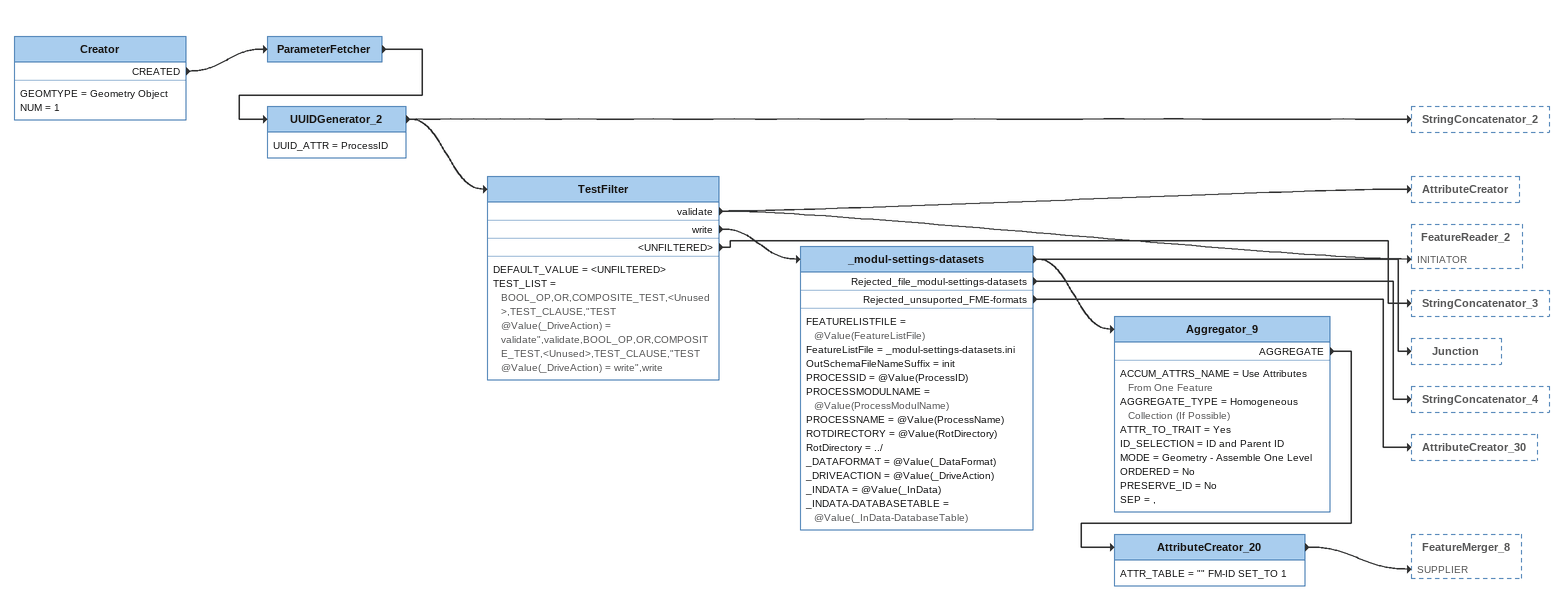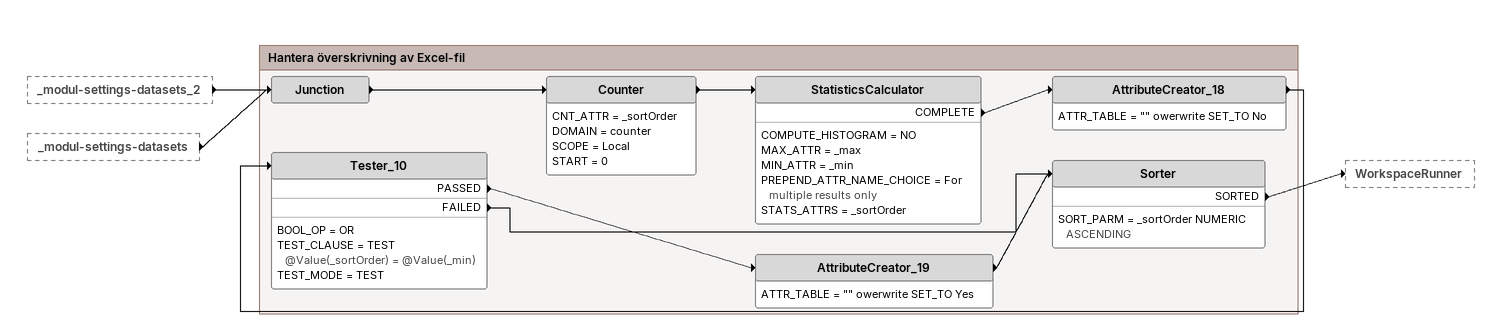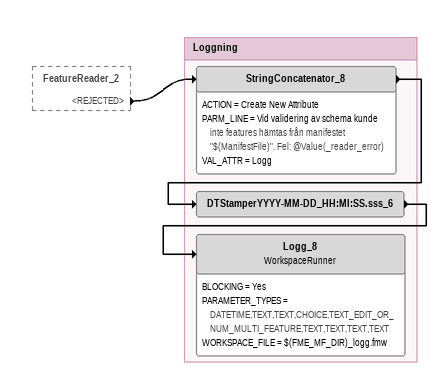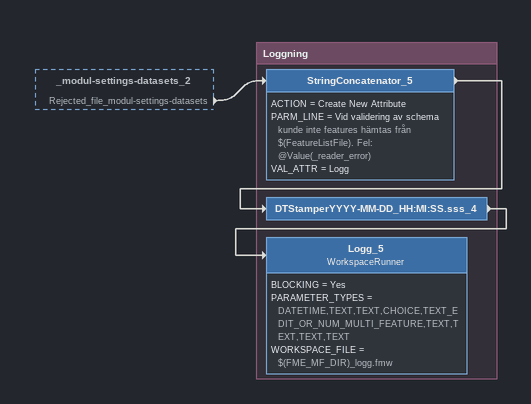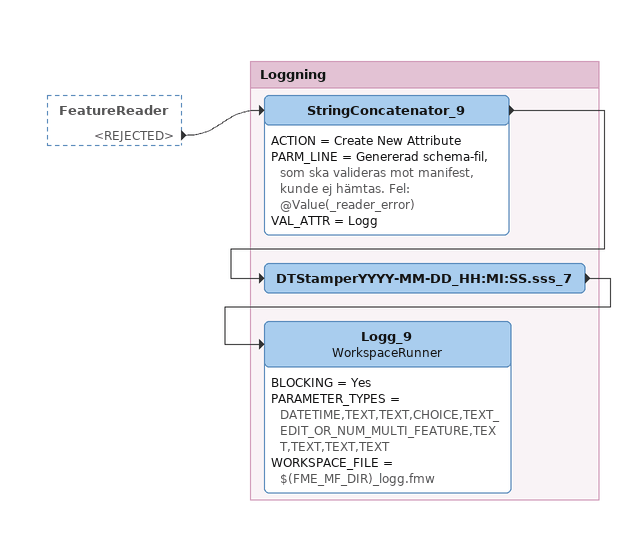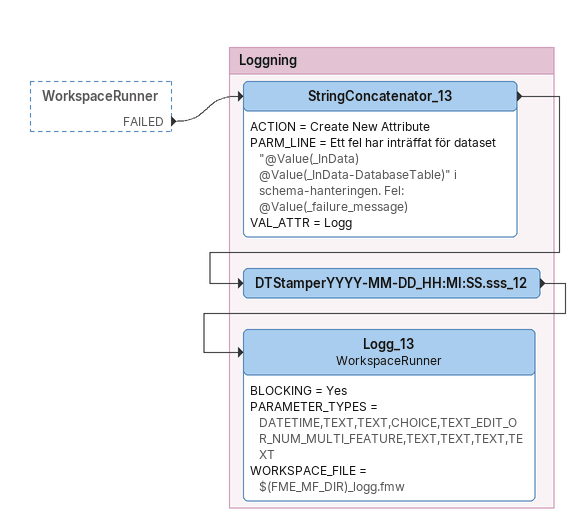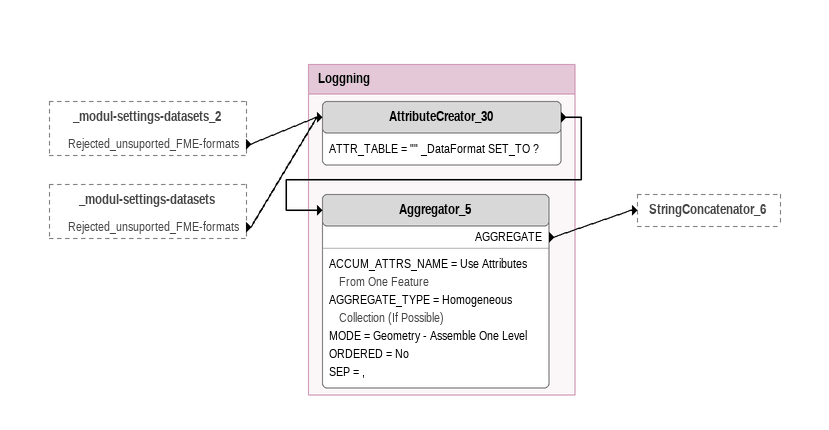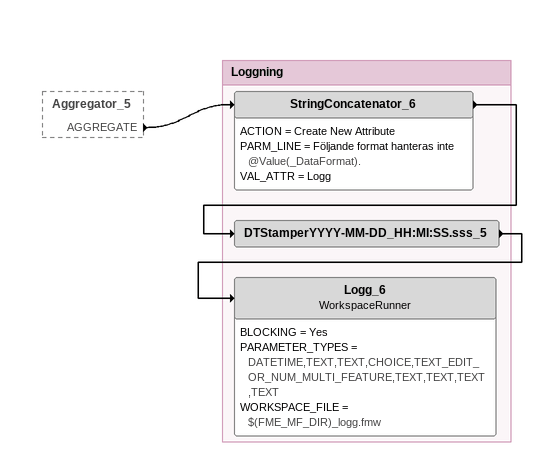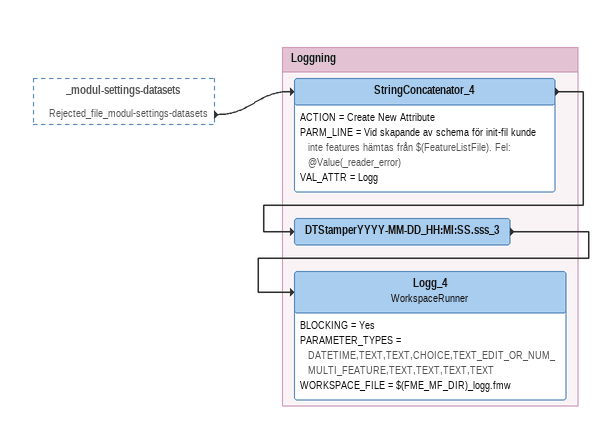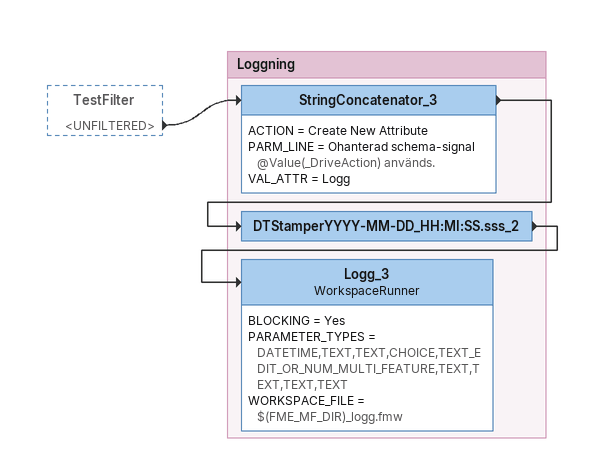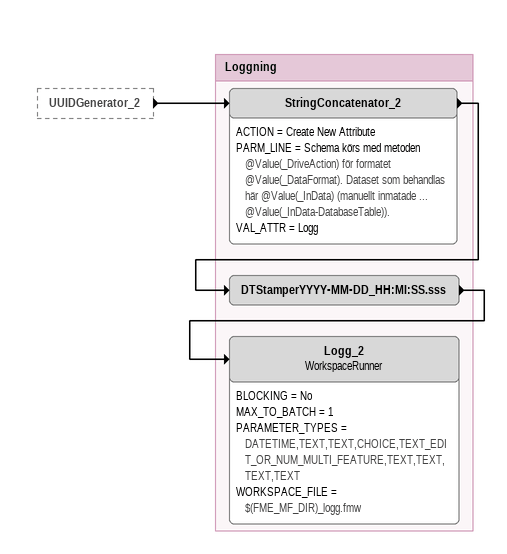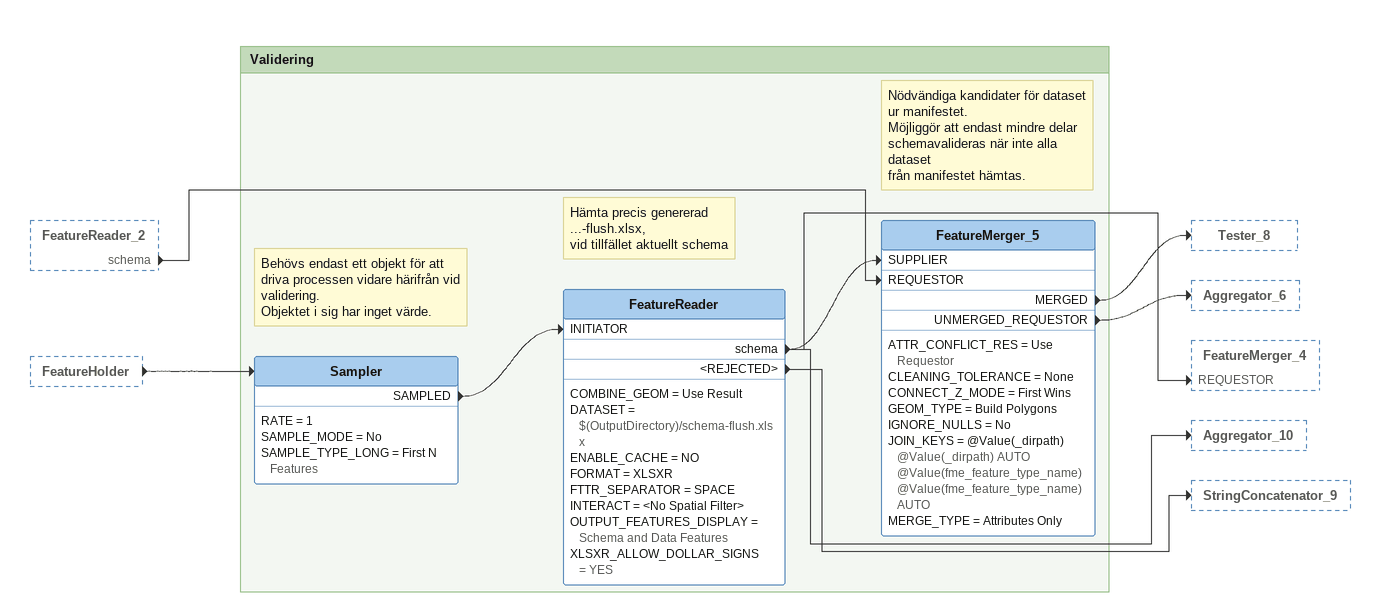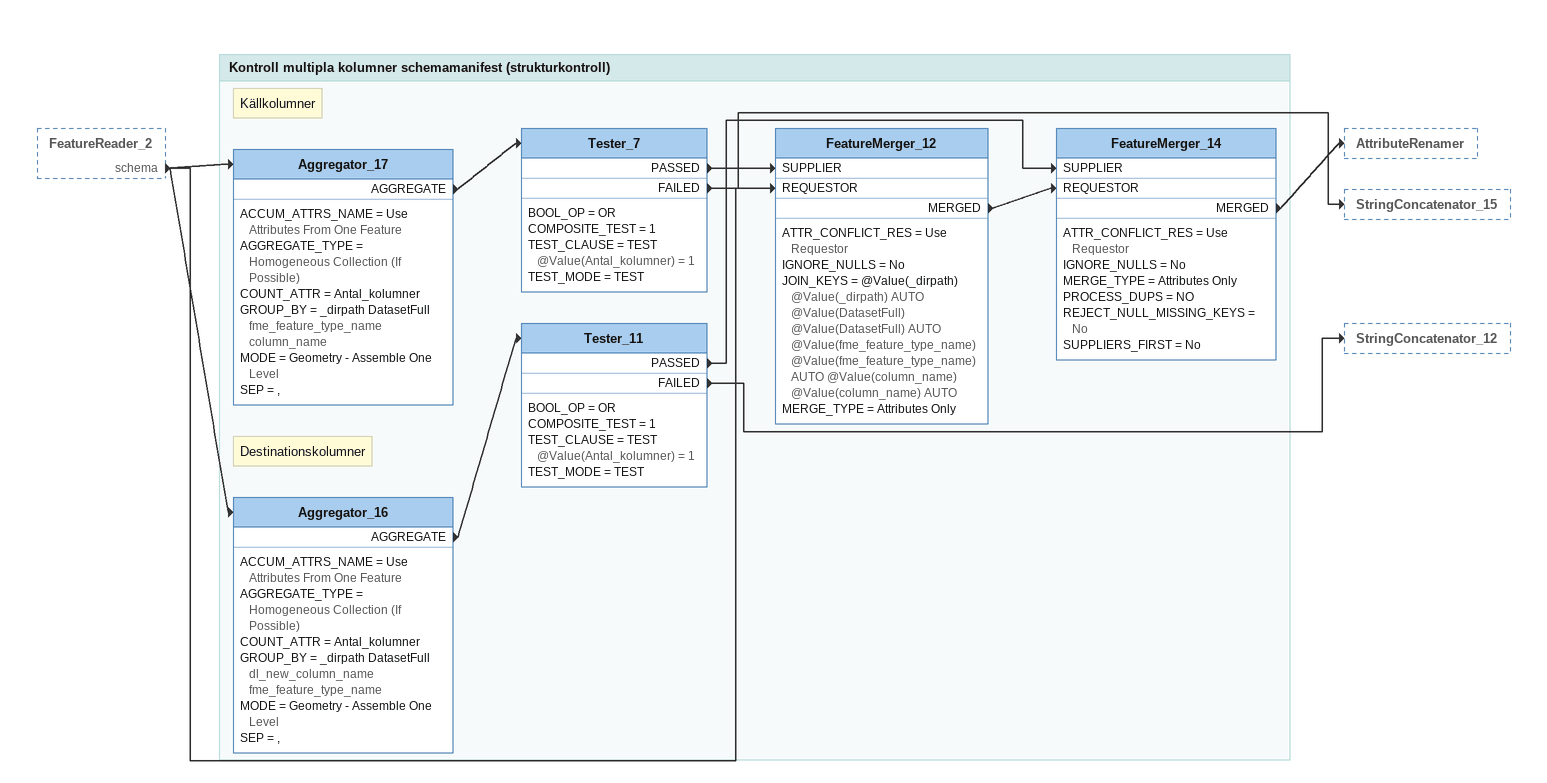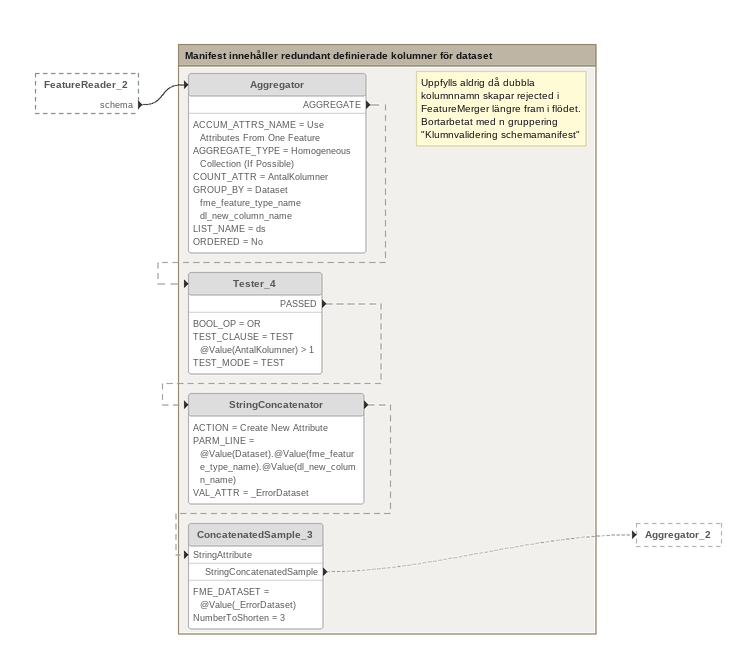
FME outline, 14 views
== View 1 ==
Creator
    GEOMTYPE = Geometry Object
    NUM = 1
    CREATED -> ParameterFetcher
ParameterFetcher
    -> UUIDGenerator_2
UUIDGenerator_2
    UUID_ATTR = ProcessID
    -> StringConcatenator_2
    -> TestFilter
TestFilter
    DEFAULT_VALUE = <UNFILTERED>
    TEST_LIST = BOOL_OP,OR,COMPOSITE_TEST,<Unused>,TEST_CLAUSE,"TEST @Value(_DriveAction) = validate",validate,BOOL_OP,OR,COMPOSITE_TEST,<Unused>,TEST_CLAUSE,"TEST @Value(_DriveAction) = write",write
    validate -> AttributeCreator
    validate -> FeatureReader_2 [INITIATOR]
    write -> _modul-settings-datasets
    <UNFILTERED> -> StringConcatenator_3
_modul-settings-datasets
    FEATURELISTFILE = @Value(FeatureListFile)
    FeatureListFile = _modul-settings-datasets.ini
    OutSchemaFileNameSuffix = init
    PROCESSID = @Value(ProcessID)
    PROCESSMODULNAME = @Value(ProcessModulName)
    PROCESSNAME = @Value(ProcessName)
    ROTDIRECTORY = @Value(RotDirectory)
    RotDirectory = ../
    _DATAFORMAT = @Value(_DataFormat)
    _DRIVEACTION = @Value(_DriveAction)
    _INDATA = @Value(_InData)
    _INDATA-DATABASETABLE = @Value(_InData-DatabaseTable)
    -> Junction
    -> Aggregator_9
    Rejected_file_modul-settings-datasets -> StringConcatenator_4
    Rejected_unsuported_FME-formats -> AttributeCreator_30
Aggregator_9
    ACCUM_ATTRS_NAME = Use Attributes From One Feature
    AGGREGATE_TYPE = Homogeneous Collection (If Possible)
    ATTR_TO_TRAIT = Yes
    ID_SELECTION = ID and Parent ID
    MODE = Geometry - Assemble One Level
    ORDERED = No
    PRESERVE_ID = No
    SEP = ,
    AGGREGATE -> AttributeCreator_20
AttributeCreator_20
    ATTR_TABLE = "" FM-ID SET_TO 1
    -> FeatureMerger_8 [SUPPLIER]

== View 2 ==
_modul-settings-datasets_2 [outside]
    -> Junction
_modul-settings-datasets [outside]
    -> Junction

Bookmark: Hantera överskrivning av Excel-fil
Junction
    -> Counter
Counter
    CNT_ATTR = _sortOrder
    DOMAIN = counter
    SCOPE = Local
    START = 0
    -> StatisticsCalculator
StatisticsCalculator
    COMPUTE_HISTOGRAM = NO
    MAX_ATTR = _max
    MIN_ATTR = _min
    PREPEND_ATTR_NAME_CHOICE = For multiple results only
    STATS_ATTRS = _sortOrder
    COMPLETE -> AttributeCreator_18
AttributeCreator_18
    ATTR_TABLE = "" owerwrite SET_TO No
    -> Tester_10
Tester_10
    BOOL_OP = OR
    TEST_CLAUSE = TEST @Value(_sortOrder) = @Value(_min)
    TEST_MODE = TEST
    PASSED -> AttributeCreator_19
    FAILED -> Sorter
AttributeCreator_19
    ATTR_TABLE = "" owerwrite SET_TO Yes
    -> Sorter
Sorter
    SORT_PARM = _sortOrder NUMERIC ASCENDING
    SORTED -> WorkspaceRunner

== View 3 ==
FeatureReader_2 [outside]
    <REJECTED> -> StringConcatenator_8

Bookmark: Loggning
StringConcatenator_8
    ACTION = Create New Attribute
    PARM_LINE = Vid validering av schema kunde inte features hämtas från manifestet "$(ManifestFile)". Fel: @Value(_reader_error)
    VAL_ATTR = Logg
    -> DTStamperYYYY-MM-DD_HH:MI:SS.sss_6
DTStamperYYYY-MM-DD_HH:MI:SS.sss_6
    -> Logg_8
Logg_8: WorkspaceRunner
    BLOCKING = Yes
    PARAMETER_TYPES = DATETIME,TEXT,TEXT,CHOICE,TEXT_EDIT_OR_NUM_MULTI_FEATURE,TEXT,TEXT,TEXT,TEXT
    WORKSPACE_FILE = $(FME_MF_DIR)_logg.fmw

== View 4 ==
_modul-settings-datasets_2 [outside]
    Rejected_file_modul-settings-datasets -> StringConcatenator_5

Bookmark: Loggning
StringConcatenator_5
    ACTION = Create New Attribute
    PARM_LINE = Vid validering av schema kunde inte features hämtas från $(FeatureListFile). Fel: @Value(_reader_error)
    VAL_ATTR = Logg
    -> DTStamperYYYY-MM-DD_HH:MI:SS.sss_4
DTStamperYYYY-MM-DD_HH:MI:SS.sss_4
    -> Logg_5
Logg_5: WorkspaceRunner
    BLOCKING = Yes
    PARAMETER_TYPES = DATETIME,TEXT,TEXT,CHOICE,TEXT_EDIT_OR_NUM_MULTI_FEATURE,TEXT,TEXT,TEXT,TEXT
    WORKSPACE_FILE = $(FME_MF_DIR)_logg.fmw

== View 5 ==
FeatureReader [outside]
    <REJECTED> -> StringConcatenator_9

Bookmark: Loggning
StringConcatenator_9
    ACTION = Create New Attribute
    PARM_LINE = Genererad schema-fil, som ska valideras mot manifest, kunde ej hämtas. Fel: @Value(_reader_error)
    VAL_ATTR = Logg
    -> DTStamperYYYY-MM-DD_HH:MI:SS.sss_7
DTStamperYYYY-MM-DD_HH:MI:SS.sss_7
    -> Logg_9
Logg_9: WorkspaceRunner
    BLOCKING = Yes
    PARAMETER_TYPES = DATETIME,TEXT,TEXT,CHOICE,TEXT_EDIT_OR_NUM_MULTI_FEATURE,TEXT,TEXT,TEXT,TEXT
    WORKSPACE_FILE = $(FME_MF_DIR)_logg.fmw

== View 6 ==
WorkspaceRunner [outside]
    FAILED -> StringConcatenator_13

Bookmark: Loggning
StringConcatenator_13
    ACTION = Create New Attribute
    PARM_LINE = Ett fel har inträffat för dataset "@Value(_InData) @Value(_InData-DatabaseTable)" i schema-hanteringen. Fel: @Value(_failure_message)
    VAL_ATTR = Logg
    -> DTStamperYYYY-MM-DD_HH:MI:SS.sss_12
DTStamperYYYY-MM-DD_HH:MI:SS.sss_12
    -> Logg_13
Logg_13: WorkspaceRunner
    BLOCKING = Yes
    PARAMETER_TYPES = DATETIME,TEXT,TEXT,CHOICE,TEXT_EDIT_OR_NUM_MULTI_FEATURE,TEXT,TEXT,TEXT,TEXT
    WORKSPACE_FILE = $(FME_MF_DIR)_logg.fmw

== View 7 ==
_modul-settings-datasets_2 [outside]
    Rejected_unsuported_FME-formats -> AttributeCreator_30
_modul-settings-datasets [outside]
    Rejected_unsuported_FME-formats -> AttributeCreator_30

Bookmark: Loggning
AttributeCreator_30
    ATTR_TABLE = "" _DataFormat SET_TO ?
    -> Aggregator_5
Aggregator_5
    ACCUM_ATTRS_NAME = Use Attributes From One Feature
    AGGREGATE_TYPE = Homogeneous Collection (If Possible)
    MODE = Geometry - Assemble One Level
    ORDERED = No
    SEP = ,
    AGGREGATE -> StringConcatenator_6

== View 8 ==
Aggregator_5 [outside]
    AGGREGATE -> StringConcatenator_6

Bookmark: Loggning
StringConcatenator_6
    ACTION = Create New Attribute
    PARM_LINE = Följande format hanteras inte @Value(_DataFormat).
    VAL_ATTR = Logg
    -> DTStamperYYYY-MM-DD_HH:MI:SS.sss_5
DTStamperYYYY-MM-DD_HH:MI:SS.sss_5
    -> Logg_6
Logg_6: WorkspaceRunner
    BLOCKING = Yes
    PARAMETER_TYPES = DATETIME,TEXT,TEXT,CHOICE,TEXT_EDIT_OR_NUM_MULTI_FEATURE,TEXT,TEXT,TEXT,TEXT
    WORKSPACE_FILE = $(FME_MF_DIR)_logg.fmw

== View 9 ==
_modul-settings-datasets [outside]
    Rejected_file_modul-settings-datasets -> StringConcatenator_4

Bookmark: Loggning
StringConcatenator_4
    ACTION = Create New Attribute
    PARM_LINE = Vid skapande av schema för init-fil kunde inte features hämtas från $(FeatureListFile). Fel: @Value(_reader_error)
    VAL_ATTR = Logg
    -> DTStamperYYYY-MM-DD_HH:MI:SS.sss_3
DTStamperYYYY-MM-DD_HH:MI:SS.sss_3
    -> Logg_4
Logg_4: WorkspaceRunner
    BLOCKING = Yes
    PARAMETER_TYPES = DATETIME,TEXT,TEXT,CHOICE,TEXT_EDIT_OR_NUM_MULTI_FEATURE,TEXT,TEXT,TEXT,TEXT
    WORKSPACE_FILE = $(FME_MF_DIR)_logg.fmw

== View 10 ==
TestFilter [outside]
    <UNFILTERED> -> StringConcatenator_3

Bookmark: Loggning
StringConcatenator_3
    ACTION = Create New Attribute
    PARM_LINE = Ohanterad schema-signal @Value(_DriveAction) används.
    VAL_ATTR = Logg
    -> DTStamperYYYY-MM-DD_HH:MI:SS.sss_2
DTStamperYYYY-MM-DD_HH:MI:SS.sss_2
    -> Logg_3
Logg_3: WorkspaceRunner
    BLOCKING = Yes
    PARAMETER_TYPES = DATETIME,TEXT,TEXT,CHOICE,TEXT_EDIT_OR_NUM_MULTI_FEATURE,TEXT,TEXT,TEXT,TEXT
    WORKSPACE_FILE = $(FME_MF_DIR)_logg.fmw

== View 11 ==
UUIDGenerator_2 [outside]
    -> StringConcatenator_2

Bookmark: Loggning
StringConcatenator_2
    ACTION = Create New Attribute
    PARM_LINE = Schema körs med metoden @Value(_DriveAction) för formatet @Value(_DataFormat). Dataset som behandlas här @Value(_InData) (manuellt inmatade ... @Value(_InData-DatabaseTable)).
    VAL_ATTR = Logg
    -> DTStamperYYYY-MM-DD_HH:MI:SS.sss
DTStamperYYYY-MM-DD_HH:MI:SS.sss
    -> Logg_2
Logg_2: WorkspaceRunner
    BLOCKING = No
    MAX_TO_BATCH = 1
    PARAMETER_TYPES = DATETIME,TEXT,TEXT,CHOICE,TEXT_EDIT_OR_NUM_MULTI_FEATURE,TEXT,TEXT,TEXT,TEXT
    WORKSPACE_FILE = $(FME_MF_DIR)_logg.fmw

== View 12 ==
FeatureReader_2 [outside]
    schema -> FeatureMerger_5 [REQUESTOR]
FeatureHolder [outside]
    -> Sampler

Bookmark: Validering
Note: Behövs endast ett objekt för att / driva processen vidare härifrån vid / validering. / Objektet i sig har inget värde.
Sampler
    RATE = 1
    SAMPLE_MODE = No
    SAMPLE_TYPE_LONG = First N Features
    SAMPLED -> FeatureReader [INITIATOR]
Note: Hämta precis genererad ...-flush.xlsx, / vid tillfället aktuellt schema
FeatureReader
    COMBINE_GEOM = Use Result
    DATASET = $(OutputDirectory)/schema-flush.xlsx
    ENABLE_CACHE = NO
    FORMAT = XLSXR
    FTTR_SEPARATOR = SPACE
    INTERACT = <No Spatial Filter>
    OUTPUT_FEATURES_DISPLAY = Schema and Data Features
    XLSXR_ALLOW_DOLLAR_SIGNS = YES
    schema -> FeatureMerger_4 [REQUESTOR]
    schema -> FeatureMerger_5 [SUPPLIER]
    schema -> Aggregator_10
    <REJECTED> -> StringConcatenator_9
Note: Nödvändiga kandidater för dataset / ur manifestet. / Möjliggör att endast mindre delar / schemavalideras när inte alla dataset / från manifestet hämtas.
FeatureMerger_5
    ATTR_CONFLICT_RES = Use Requestor
    CLEANING_TOLERANCE = None
    CONNECT_Z_MODE = First Wins
    GEOM_TYPE = Build Polygons
    IGNORE_NULLS = No
    JOIN_KEYS = @Value(_dirpath) @Value(_dirpath) AUTO @Value(fme_feature_type_name) @Value(fme_feature_type_name) AUTO
    MERGE_TYPE = Attributes Only
    MERGED -> Tester_8
    UNMERGED_REQUESTOR -> Aggregator_6

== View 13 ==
FeatureReader_2 [outside]
    schema -> Aggregator_17
    schema -> Aggregator_16
    schema -> FeatureMerger_12 [REQUESTOR]

Bookmark: Kontroll multipla kolumner schemamanifest (strukturkontroll)
Note: Källkolumner
Aggregator_17
    ACCUM_ATTRS_NAME = Use Attributes From One Feature
    AGGREGATE_TYPE = Homogeneous Collection (If Possible)
    COUNT_ATTR = Antal_kolumner
    GROUP_BY = _dirpath DatasetFull fme_feature_type_name column_name
    MODE = Geometry - Assemble One Level
    SEP = ,
    AGGREGATE -> Tester_7
Tester_7
    BOOL_OP = OR
    COMPOSITE_TEST = 1
    TEST_CLAUSE = TEST @Value(Antal_kolumner) = 1
    TEST_MODE = TEST
    PASSED -> FeatureMerger_12 [SUPPLIER]
    FAILED -> StringConcatenator_15
FeatureMerger_12
    ATTR_CONFLICT_RES = Use Requestor
    IGNORE_NULLS = No
    JOIN_KEYS = @Value(_dirpath) @Value(_dirpath) AUTO @Value(DatasetFull) @Value(DatasetFull) AUTO @Value(fme_feature_type_name) @Value(fme_feature_type_name) AUTO @Value(column_name) @Value(column_name) AUTO
    MERGE_TYPE = Attributes Only
    MERGED -> FeatureMerger_14 [REQUESTOR]
Note: Destinationskolumner
Aggregator_16
    ACCUM_ATTRS_NAME = Use Attributes From One Feature
    AGGREGATE_TYPE = Homogeneous Collection (If Possible)
    COUNT_ATTR = Antal_kolumner
    GROUP_BY = _dirpath DatasetFull dl_new_column_name fme_feature_type_name
    MODE = Geometry - Assemble One Level
    SEP = ,
    AGGREGATE -> Tester_11
Tester_11
    BOOL_OP = OR
    COMPOSITE_TEST = 1
    TEST_CLAUSE = TEST @Value(Antal_kolumner) = 1
    TEST_MODE = TEST
    PASSED -> FeatureMerger_14 [SUPPLIER]
    FAILED -> StringConcatenator_12
FeatureMerger_14
    ATTR_CONFLICT_RES = Use Requestor
    IGNORE_NULLS = No
    MERGE_TYPE = Attributes Only
    PROCESS_DUPS = NO
    REJECT_NULL_MISSING_KEYS = No
    SUPPLIERS_FIRST = No
    MERGED -> AttributeRenamer

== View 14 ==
FeatureReader_2 [outside]
    schema -> Aggregator

Bookmark: Manifest innehåller redundant definierade kolumner för dataset
Note: Uppfylls aldrig då dubbla kolumnnamn skapar rejected i FeatureMerger längre fram i flödet. Bortarbetat med n gruppering "Klumnvalidering schemamanifest"
Aggregator [off]
    ACCUM_ATTRS_NAME = Use Attributes From One Feature
    AGGREGATE_TYPE = Homogeneous Collection (If Possible)
    COUNT_ATTR = AntalKolumner
    GROUP_BY = Dataset fme_feature_type_name dl_new_column_name
    LIST_NAME = ds
    ORDERED = No
    AGGREGATE -> Tester_4 [off]
Tester_4 [off]
    BOOL_OP = OR
    TEST_CLAUSE = TEST @Value(AntalKolumner) > 1
    TEST_MODE = TEST
    PASSED -> StringConcatenator [off]
StringConcatenator [off]
    ACTION = Create New Attribute
    PARM_LINE = @Value(Dataset).@Value(fme_feature_type_name).@Value(dl_new_column_name)
    VAL_ATTR = _ErrorDataset
    -> ConcatenatedSample_3 [StringAttribute] [off]
ConcatenatedSample_3 [off]
    FME_DATASET = @Value(_ErrorDataset)
    NumberToShorten = 3
    StringConcatenatedSample -> Aggregator_2 [off]
